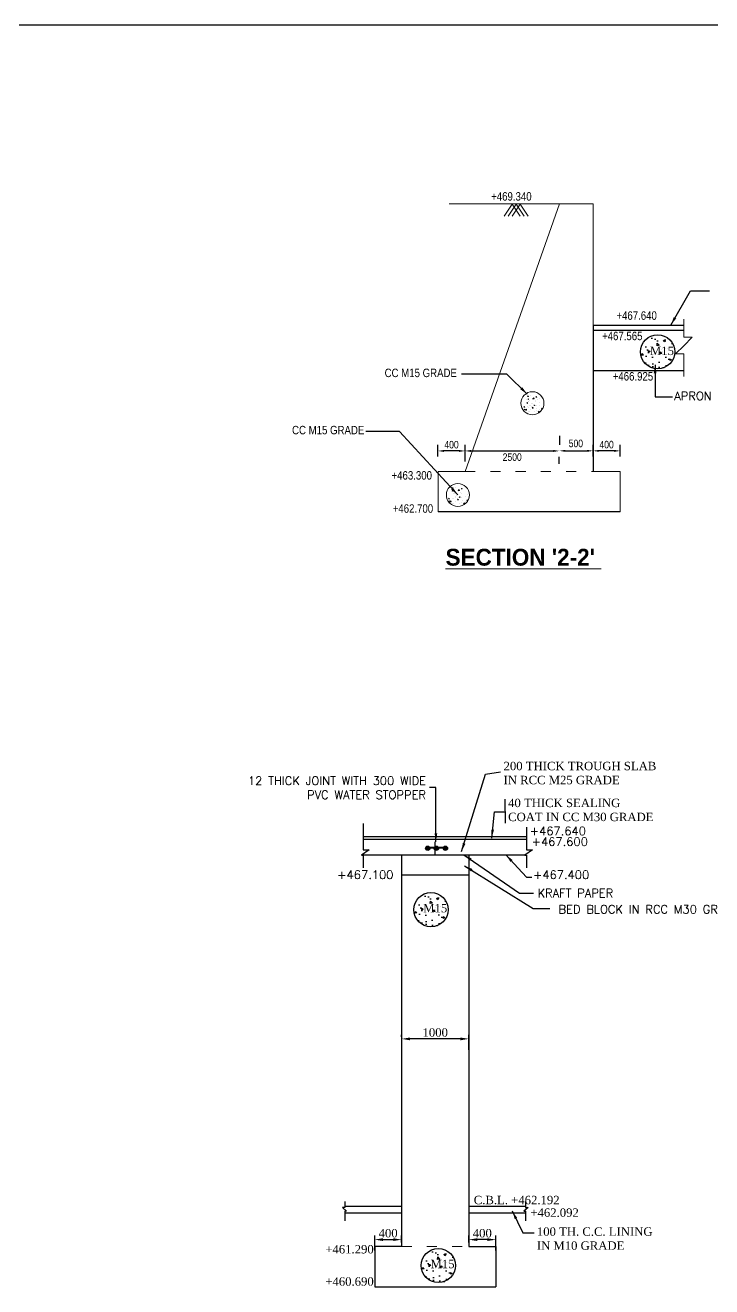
# Model space of a CAD drawing. Header units: millimetres. Extents: x 80 to 6605, y 46 to 2491.
# Drawn here: x 5754.9 to 5959, y 310.7 to 685.7 of the extents above; entities that cross this region are included whole.
import ezdxf

# ---------------------------------------------------------------- set-up
doc = ezdxf.new("R2010")
doc.units = ezdxf.units.MM
doc.linetypes.add('ACAD_ISO03W100', pattern=[30, 12, -18])
doc.layers.add('TEXT_GENERAL', color=4, linetype='Continuous')
doc.styles.add('ARIAL NARROW', font='ARIALN.TTF')
doc.styles.add('CITYBLUEPR', font='cityb___.ttf')
doc.styles.add('ROMANS', font='romans.shx', dxfattribs={"height": 2.5})
doc.styles.get("Standard").update_dxf_attribs({"font": 'times.ttf', "height": 2.5})
doc.styles.add('TNR_2.5', font='times.ttf', dxfattribs={"height": 2.5})
doc.dimstyles.new('ISO-25', dxfattribs={"dimtxt": 2.5, "dimasz": 2.5, "dimexe": 1.25, "dimexo": 0.625, "dimtad": 1, "dimlfac": 25, "dimtxsty": 'Standard', "dimcen": 2.5, "dimadec": 0, "dimazin": 0, "dimtfac": 1, "dimtmove": 0, "dimatfit": 3, "dimfxl": 1, "dimarcsym": 0})
doc.dimstyles.new('STANDARD$0', dxfattribs={"dimscale": 88.888889, "dimtxt": 0.02, "dimasz": 0.02, "dimexe": 0.1, "dimexo": 0.1, "dimgap": 0.09, "dimtad": 2, "dimtih": 1, "dimtoh": 1, "dimdec": 0, "dimzin": 1, "dimdsep": 46, "dimtxsty": 'Standard', "dimcen": 0.09, "dimadec": 0, "dimazin": 0, "dimtfac": 1, "dimtdec": 4, "dimtofl": 0, "dimtmove": 0, "dimatfit": 3, "dimfxl": 1, "dimtolj": 1, "dimtzin": 1, "dimarcsym": 0})
doc.dimstyles.new('STYLE_ESH', dxfattribs={"dimtxt": 2.5, "dimasz": 2.5, "dimexe": 1, "dimexo": 0.625, "dimtad": 0, "dimtih": 1, "dimtoh": 1, "dimdec": 0, "dimlfac": 100, "dimzin": 9, "dimdsep": 46, "dimtxsty": 'TNR_2.5', "dimcen": 2.5, "dimadec": 0, "dimazin": 2, "dimtfac": 1, "dimtdec": 0, "dimtofl": 0, "dimtmove": 2, "dimatfit": 3, "dimfxl": 1, "dimarcsym": 0})

# ---------------------------------------------------------------- blocks, each defined once
blk = doc.blocks.new('*D115')
at = {"layer": 'Defpoints', "color": 0, "transparency": 16777216}
for p in [(5877.64, 559.13), (5877.64, 553.02), (5885.69, 553.02)]:
    blk.add_point(p, dxfattribs=at)
at = {"layer": 'TEXT_GENERAL', "color": 0, "lineweight": -2, "transparency": 16777216}
for p, q in [((5877.64, 557.47), (5877.64, 560.91)), ((5883.91, 559.13), (5879.42, 559.13)), ((5885.69, 557.47), (5885.69, 560.91))]:
    blk.add_line(p, q, dxfattribs=at)
at = {"layer": 'TEXT_GENERAL', "color": 0, "transparency": 16777216}
for points in [[(5879.42, 559.43), (5879.42, 558.83), (5877.64, 559.13)], [(5883.91, 559.43), (5883.91, 558.83), (5885.69, 559.13)]]:
    blk.add_solid(points, dxfattribs=at)
at = {"layer": 'TEXT_GENERAL', "color": 0, "lineweight": 9, "transparency": 16777216, "insert": (5881.67, 560.98), "char_height": 2.222, "attachment_point": 5, "style": 'ARIAL NARROW'}
blk.add_mtext('\\A1;400', dxfattribs=at)
blk = doc.blocks.new('*D116')
at = {"layer": 'Defpoints', "color": 0, "transparency": 16777216}
for p in [(5885.69, 560.43), (5913.72, 559.79), (5913.72, 559.13)]:
    blk.add_point(p, dxfattribs=at)
at = {"layer": 'TEXT_GENERAL', "color": 0, "lineweight": -2, "transparency": 16777216}
for p, q in [((5887.47, 559.13), (5911.94, 559.13)), ((5885.69, 555.99), (5885.69, 557.35)), ((5913.72, 555.34), (5913.72, 557.35))]:
    blk.add_line(p, q, dxfattribs=at)
at = {"layer": 'TEXT_GENERAL', "color": 0, "transparency": 16777216}
for points in [[(5887.47, 559.43), (5887.47, 558.83), (5885.69, 559.13)], [(5911.94, 559.43), (5911.94, 558.83), (5913.72, 559.13)]]:
    blk.add_solid(points, dxfattribs=at)
at = {"layer": 'TEXT_GENERAL', "color": 0, "lineweight": 9, "transparency": 16777216, "insert": (5899.71, 557.28), "char_height": 2.222, "attachment_point": 5, "style": 'ARIAL NARROW'}
blk.add_mtext('\\A1;2500', dxfattribs=at)
blk = doc.blocks.new('*D117')
at = {"layer": 'Defpoints', "color": 0, "transparency": 16777216}
for p in [(5923.74, 559.16), (5923.74, 553.05), (5931.79, 553.05)]:
    blk.add_point(p, dxfattribs=at)
at = {"layer": 'TEXT_GENERAL', "color": 0, "lineweight": -2, "transparency": 16777216}
for p, q in [((5923.74, 557.5), (5923.74, 560.94)), ((5930.02, 559.16), (5925.52, 559.16)), ((5931.79, 557.5), (5931.79, 560.94))]:
    blk.add_line(p, q, dxfattribs=at)
at = {"layer": 'TEXT_GENERAL', "color": 0, "transparency": 16777216}
for points in [[(5925.52, 559.45), (5925.52, 558.86), (5923.74, 559.16)], [(5930.02, 559.45), (5930.02, 558.86), (5931.79, 559.16)]]:
    blk.add_solid(points, dxfattribs=at)
at = {"layer": 'TEXT_GENERAL', "color": 0, "lineweight": 9, "transparency": 16777216, "insert": (5927.77, 561), "char_height": 2.222, "attachment_point": 5, "style": 'ARIAL NARROW'}
blk.add_mtext('\\A1;400', dxfattribs=at)
blk = doc.blocks.new('*D114')
at = {"layer": 'Defpoints', "color": 0, "transparency": 16777216}
for p in [(5913.74, 559.17), (5923.74, 559.17), (5923.74, 559.17)]:
    blk.add_point(p, dxfattribs=at)
at = {"layer": 'TEXT_GENERAL', "color": 0, "lineweight": -2, "transparency": 16777216}
for p, q in [((5913.74, 563.61), (5913.74, 560.94)), ((5923.74, 563.61), (5923.74, 560.94)), ((5915.52, 559.17), (5921.96, 559.17))]:
    blk.add_line(p, q, dxfattribs=at)
at = {"layer": 'TEXT_GENERAL', "color": 0, "transparency": 16777216}
for points in [[(5915.52, 559.46), (5915.52, 558.87), (5913.74, 559.17)], [(5921.96, 559.46), (5921.96, 558.87), (5923.74, 559.17)]]:
    blk.add_solid(points, dxfattribs=at)
at = {"layer": 'TEXT_GENERAL', "color": 0, "lineweight": 9, "transparency": 16777216, "insert": (5918.64, 561.35), "char_height": 2.222, "attachment_point": 5, "style": 'ARIAL NARROW'}
blk.add_mtext('\\A1;500', dxfattribs=at)
blk = doc.blocks.new('*D120')
at = {"color": 0, "lineweight": -2, "transparency": 16777216}
for p, q in [((5886.82, 323.82), (5886.82, 325.96)), ((5892.32, 324.71), (5889.32, 324.71)), ((5894.82, 321.5), (5894.82, 325.96))]:
    blk.add_line(p, q, dxfattribs=at)
at = {"color": 0, "transparency": 16777216}
for points in [[(5889.32, 325.13), (5889.32, 324.3), (5886.82, 324.71)], [(5892.32, 325.13), (5892.32, 324.3), (5894.82, 324.71)]]:
    blk.add_solid(points, dxfattribs=at)
at = {"layer": 'Defpoints', "color": 0, "transparency": 16777216}
for p in [(5886.82, 324.71), (5886.82, 323.2), (5894.82, 320.87)]:
    blk.add_point(p, dxfattribs=at)
at = {"color": 0, "transparency": 16777216, "insert": (5890.82, 326.61), "char_height": 2.5, "attachment_point": 5}
blk.add_mtext('400', dxfattribs=at)
blk = doc.blocks.new('*D118')
at = {"color": 0, "lineweight": -2, "transparency": 16777216}
for p, q in [((5858.82, 321.5), (5858.82, 325.96)), ((5861.32, 324.71), (5864.32, 324.71)), ((5866.82, 323.82), (5866.82, 325.96))]:
    blk.add_line(p, q, dxfattribs=at)
at = {"color": 0, "transparency": 16777216}
for points in [[(5861.32, 325.13), (5861.32, 324.3), (5858.82, 324.71)], [(5864.32, 325.13), (5864.32, 324.3), (5866.82, 324.71)]]:
    blk.add_solid(points, dxfattribs=at)
at = {"layer": 'Defpoints', "color": 0, "transparency": 16777216}
for p in [(5866.82, 324.71), (5866.82, 323.2), (5858.82, 320.87)]:
    blk.add_point(p, dxfattribs=at)
at = {"color": 0, "transparency": 16777216, "insert": (5862.82, 326.61), "char_height": 2.5, "attachment_point": 5}
blk.add_mtext('400', dxfattribs=at)
blk = doc.blocks.new('*D121')
at = {"color": 0, "lineweight": -2, "transparency": 16777216}
for p, q in [((5866.82, 385), (5866.82, 385.63)), ((5884.32, 384.38), (5869.32, 384.38)), ((5886.82, 381.16), (5886.82, 385.63))]:
    blk.add_line(p, q, dxfattribs=at)
at = {"color": 0, "transparency": 16777216}
for points in [[(5869.32, 384.79), (5869.32, 383.96), (5866.82, 384.38)], [(5884.32, 384.79), (5884.32, 383.96), (5886.82, 384.38)]]:
    blk.add_solid(points, dxfattribs=at)
at = {"layer": 'Defpoints', "color": 0, "transparency": 16777216}
for p in [(5866.82, 384.38), (5866.82, 384.38), (5886.82, 380.54)]:
    blk.add_point(p, dxfattribs=at)
at = {"color": 0, "transparency": 16777216, "insert": (5876.82, 386.27), "char_height": 2.5, "attachment_point": 5}
blk.add_mtext('1000', dxfattribs=at)

msp = doc.modelspace()

# ---------------------------------------------------------------- hatches: boundary and pattern name
h = msp.add_hatch()
h.set_pattern_fill('AR-CONC', color=256, scale=0.03, style=0)
h.set_pattern_definition([(130, (6026.8894, 482.5558), (-5.46554, -0.47817), [0.5715, -6.2865]), (185, (6026.8894, 482.556), (1.05728, 5.7317), [0.4572, -5.0292]), (79.549, (6026.434, 482.516), (-4.40828, 5.2535), [0.4857, -5.3427]), (133.816, (6026.8894, 484.08), (-8.13237, -1.26127), [0.85725, -9.42975]), (83.3644, (6026.212, 483.975), (-7.12213, 7.42277), [0.72855, -8.01405]), (188.816, (6026.889, 484.08), (-7.12214, 7.42275), [0.6858, -7.5438]), (159, (6026.1274, 483.6988), (-4.54845, -3.06797), [0.5715, -6.2865]), (214, (6026.1274, 483.699), (-1.85406, 5.52564), [0.4572, -5.0292]), (108.5486, (6025.7484, 483.443), (-6.4025, 2.45769), [0.4857, -5.3427]), (142.5, (6026.8894, 482.5558), (-0.092658, 2.53665), [0, -4.96824, 0, -5.1054, 0, -5.04825]), (172.5, (6026.8894, 482.5558), (-2.00459, 3.005417), [0, -2.91084, 0, -4.85394, 0, -1.92405]), (212.5, (6028.5887, 482.5558), (-4.067718, -0.171862), [0, -1.905, 0, -5.9436, 0, -7.8867]), (222.5, (6029.3507, 482.5558), (-4.443875, 0.762795), [0, -2.4765, 0, -3.94716, 0, -5.6007])])
h.paths.add_polyline_path([(5938.74853, 591.46453, -0.346392158), (5944.74853, 593.36141), (5944.74853, 583.843, -0.346392158), (5938.74853, 585.73988)])
h.paths.add_polyline_path([(5944.74853, 593.36141, -0.312101352), (5948.03984, 588.6022, -0.312101352), (5944.74853, 583.843)])
h.paths.add_polyline_path([(5937.86675, 588.6022, -0.150541428), (5938.74853, 591.46453), (5938.74853, 585.73988, -0.150541428)])
for points in [[(5875.24339, 441.04139, 1), (5873.94625, 441.04139, 1)], [(5877.80262, 441.04139, 1), (5876.50548, 441.04139, 1)], [(5880.50729, 441.04139, 1), (5879.21014, 441.04139, 1)]]:
    msp.add_hatch(color=256).paths.add_polyline_path(points)
h = msp.add_hatch()
h.set_pattern_fill('AR-CONC', color=256, scale=0.03, style=0)
h.set_pattern_definition([(130, (5959.479, 316.7305), (-5.46554, -0.47817), [0.5715, -6.2865]), (185, (5959.479, 316.7305), (1.05728, 5.7317), [0.4572, -5.0292]), (79.549, (5959.024, 316.6907), (-4.40828, 5.2535), [0.4857, -5.3427]), (133.816, (5959.479, 318.2545), (-8.13237, -1.26127), [0.85725, -9.42975]), (83.3644, (5958.8015, 318.1494), (-7.12213, 7.42277), [0.72855, -8.01405]), (188.816, (5959.479, 318.2545), (-7.12214, 7.42275), [0.6858, -7.5438]), (159, (5958.717, 317.8735), (-4.54845, -3.06797), [0.5715, -6.2865]), (214, (5958.717, 317.8735), (-1.85406, 5.52564), [0.4572, -5.0292]), (108.5486, (5958.338, 317.618), (-6.4025, 2.45769), [0.4857, -5.3427]), (142.5, (5959.4792, 316.7305), (-0.092658, 2.53665), [0, -4.96824, 0, -5.1054, 0, -5.04825]), (172.5, (5959.4792, 316.7305), (-2.00459, 3.005417), [0, -2.91084, 0, -4.85394, 0, -1.92405]), (212.5, (5961.1785, 316.7305), (-4.067718, -0.171862), [0, -1.905, 0, -5.9436, 0, -7.8867]), (222.5, (5961.9405, 316.7305), (-4.443875, 0.762795), [0, -2.4765, 0, -3.94716, 0, -5.6007])])
h.paths.add_polyline_path([(5871.33832, 425.63927, -0.346392158), (5877.33832, 427.53616), (5877.33832, 418.01774, -0.346392158), (5871.33832, 419.91463)])
h.paths.add_polyline_path([(5877.33832, 427.53616, -0.312101352), (5880.62963, 422.77695, -0.312101352), (5877.33832, 418.01774)])
h.paths.add_polyline_path([(5870.45654, 422.77695, -0.150541428), (5871.33832, 425.63927), (5871.33832, 419.91463, -0.150541428)])
h = msp.add_hatch()
h.set_pattern_fill('AR-CONC', color=256, scale=0.03, style=0)
h.set_pattern_definition([(130, (5961.6654, 210.962), (-5.46554, -0.47817), [0.5715, -6.2865]), (185, (5961.6654, 210.962), (1.05728, 5.7317), [0.4572, -5.0292]), (79.549, (5961.21, 210.9223), (-4.40828, 5.2535), [0.4857, -5.3427]), (133.816, (5961.6654, 212.486), (-8.13237, -1.26127), [0.85725, -9.42975]), (83.3644, (5960.988, 212.381), (-7.12213, 7.42277), [0.72855, -8.01405]), (188.816, (5961.665, 212.486), (-7.12214, 7.42275), [0.6858, -7.5438]), (159, (5960.9034, 212.105), (-4.54845, -3.06797), [0.5715, -6.2865]), (214, (5960.9034, 212.105), (-1.85406, 5.52564), [0.4572, -5.0292]), (108.5486, (5960.5244, 211.8495), (-6.4025, 2.45769), [0.4857, -5.3427]), (142.5, (5961.6654, 210.9622), (-0.092658, 2.53665), [0, -4.96824, 0, -5.1054, 0, -5.04825]), (172.5, (5961.6654, 210.9622), (-2.00459, 3.005417), [0, -2.91084, 0, -4.85394, 0, -1.92405]), (212.5, (5963.3647, 210.9622), (-4.067718, -0.171862), [0, -1.905, 0, -5.9436, 0, -7.8867]), (222.5, (5964.1267, 210.9622), (-4.443875, 0.762795), [0, -2.4765, 0, -3.94716, 0, -5.6007])])
h.paths.add_polyline_path([(5873.52452, 319.87094, -0.346392158), (5879.52452, 321.76782), (5879.52452, 312.24941, -0.346392158), (5873.52452, 314.1463)])
h.paths.add_polyline_path([(5879.52452, 321.76782, -0.312101352), (5882.81582, 317.00862, -0.312101352), (5879.52452, 312.24941)])
h.paths.add_polyline_path([(5872.64274, 317.00862, -0.150541428), (5873.52452, 319.87094), (5873.52452, 314.1463, -0.150541428)])

# ---------------------------------------------------------------- linework, layer by layer
for p, q in [((6440.81445, 685.66503), (5550.81445, 685.66503)), ((5923.76688, 596.55304), (5950.57287, 596.55304)), ((5923.7773, 596.55304), (5923.79336, 553.05062)), ((5923.76688, 595.05304), (5950.57287, 595.05304)), ((5898.15536, 581.95749), (5884.68375, 581.90797)), ((5923.78228, 583.05166), (5950.57287, 583.05304)), ((5931.79336, 541.05631), (5877.73877, 541.02506)), ((5897.49917, 455.61143), (5897.57471, 448.51464)), ((5880.48248, 441.23459), (5873.94632, 441.23459)), ((5880.48248, 441.15131), (5873.94632, 441.15131)), ((5880.48248, 441.15131), (5873.94632, 441.15131)), ((5880.48248, 441.11131), (5873.94632, 441.11131)), ((5880.48248, 441.11131), (5873.94632, 441.11131)), ((5880.48248, 441.07131), (5873.94632, 441.07131)), ((5880.48248, 441.07131), (5873.94632, 441.07131)), ((5880.48248, 441.03131), (5873.94632, 441.03131)), ((5880.48248, 441.03131), (5873.94632, 441.03131))]:
    msp.add_line(p, q)
at = {"ltscale": 6}
for p, q in [((5855.42384, 448.35665), (5855.42384, 440.55099)), ((5903.9738, 447.29275), (5903.9738, 440.55099)), ((5855.42384, 444.4996), (5903.9738, 444.4996)), ((5855.42384, 443.6996), (5903.9738, 443.6996)), ((5876.82375, 439.0996), (5876.82375, 442.8996)), ((5857.17848, 440.55099), (5854.93198, 439.0223)), ((5854.93198, 439.0223), (5855.42384, 439.0223)), ((5855.04557, 439.0996), (5903.59554, 439.0996)), ((5855.42384, 440.55099), (5857.17848, 440.55099)), ((5855.42384, 439.0223), (5855.42384, 435.2598)), ((5866.82375, 439.0996), (5866.82375, 399.18767)), ((5866.82375, 439.0996), (5886.82375, 439.0996)), ((5886.82375, 439.0996), (5886.82375, 399.66069)), ((5905.72844, 440.55099), (5903.48195, 439.0223)), ((5903.48195, 439.0223), (5903.9738, 439.0223)), ((5903.9738, 440.55099), (5905.72844, 440.55099)), ((5903.9738, 439.0223), (5903.9738, 435.2598)), ((5866.82375, 433.0996), (5886.82375, 433.0996)), ((5866.82375, 399.18767), (5866.82375, 322.6996)), ((5886.82375, 399.66069), (5886.82375, 322.6996)), ((5849.98242, 334.30206), (5849.22407, 334.30206)), ((5849.22407, 334.30206), (5850.48797, 333.1233)), ((5849.98242, 336.07019), (5849.98242, 334.30206)), ((5849.98242, 334.6996), (5866.82375, 334.6996)), ((5886.82375, 334.6996), (5903.59554, 334.6996)), ((5904.42344, 334.30206), (5903.15953, 333.1233)), ((5903.66509, 336.07019), (5903.66509, 334.30206)), ((5903.66509, 334.30206), (5904.42344, 334.30206)), ((5850.48797, 333.1233), (5849.98242, 333.1233)), ((5849.98242, 333.1233), (5849.98242, 330.26063)), ((5849.98242, 332.6996), (5866.82375, 332.6996)), ((5886.82375, 332.6996), (5903.59554, 332.6996)), ((5903.15953, 333.1233), (5903.66509, 333.1233)), ((5903.66509, 333.1233), (5903.66509, 330.26063)), ((5858.82375, 322.6996), (5858.82375, 310.6996)), ((5866.82375, 322.6996), (5858.82375, 322.6996)), ((5886.82375, 322.6996), (5894.82375, 322.6996)), ((5894.82375, 322.6996), (5894.82375, 310.6996)), ((5858.82375, 310.6996), (5894.82375, 310.6996))]:
    msp.add_line(p, q, dxfattribs=at)
for centre, radius in [((5942.9533, 588.6022), 5.08654), ((5874.59482, 441.04139), 0.64857), ((5877.15405, 441.04139), 0.64857), ((5879.85872, 441.04139), 0.64857), ((5875.54308, 422.77695), 5.08654), ((5877.72928, 317.00862), 5.08654)]:
    msp.add_circle(centre, radius)
at = {"layer": 'TEXT_GENERAL', "color": 0, "lineweight": 9}
for p, q in [((5923.77124, 632.60304), (5880.93197, 632.60304)), ((5923.77124, 632.60304), (5880.93197, 632.60304)), ((5885.73877, 553.05044), (5913.77124, 632.60304)), ((5899.69152, 632.48607), (5897.33878, 628.88146)), ((5899.69152, 632.47675), (5897.33878, 628.87214)), ((5900.88568, 632.48607), (5898.53294, 628.88146)), ((5900.88569, 632.47675), (5898.53294, 628.87214)), ((5899.69152, 632.48607), (5902.04426, 628.88146)), ((5899.69152, 632.47675), (5902.04426, 628.87214)), ((5902.07985, 632.47675), (5899.72711, 628.87214)), ((5900.88568, 632.48607), (5903.23842, 628.88146)), ((5900.88569, 632.47675), (5903.23843, 628.87214)), ((5902.07985, 632.48607), (5904.43259, 628.88146)), ((5902.07985, 632.47675), (5904.43259, 628.87214)), ((5923.77124, 632.60304), (5923.7846, 596.55304)), ((5950.73799, 598.29952), (5950.73799, 592.94597)), ((5950.73799, 592.94597), (5953.18889, 592.94597)), ((5953.18889, 592.94597), (5950.74452, 590.39738)), ((5948.30015, 587.97585), (5950.74452, 590.39738)), ((5950.73799, 587.97585), (5948.30015, 587.97585)), ((5950.73799, 581.29497), (5950.73799, 587.97585)), ((5904.05931, 574.29598), (5904.05931, 574.29598)), ((5904.2981, 575.34567), (5904.52583, 575.32575)), ((5904.29981, 575.34589), (5904.42493, 575.495)), ((5904.32177, 574.5377), (5904.51129, 574.40987)), ((5904.32203, 574.53829), (5904.5888, 574.6407)), ((5904.52781, 575.32004), (5904.49554, 575.495)), ((5904.51158, 574.41023), (5904.58883, 574.64047)), ((5904.58642, 573.76789), (5904.58642, 573.76789)), ((5904.62307, 575.45442), (5904.62307, 575.45442)), ((5904.6462, 573.79344), (5904.6462, 573.79344)), ((5904.86739, 574.17818), (5904.86739, 574.17818)), ((5905.0911, 575.48261), (5905.0911, 575.48261)), ((5905.77599, 574.58164), (5905.77599, 574.58164)), ((5905.82118, 574.30374), (5905.82118, 574.30374)), ((5905.8756, 574.64699), (5906.17235, 574.95627)), ((5905.87644, 574.64454), (5906.21529, 574.59199)), ((5906.21468, 574.5936), (5906.17259, 574.95544)), ((5906.54617, 574.14928), (5906.54617, 574.14928)), ((5906.68006, 573.70751), (5906.68006, 573.70751)), ((5906.76868, 575.10659), (5906.99641, 575.08666)), ((5906.7704, 575.10681), (5906.95407, 575.3257)), ((5906.99838, 575.08094), (5906.95433, 575.31976)), ((5907.26415, 574.49372), (5907.26415, 574.49372)), ((5907.73219, 574.8499), (5907.73219, 574.8499)), ((5903.20066, 572.12603), (5903.42839, 572.10611)), ((5903.20239, 572.12625), (5903.38606, 572.34515)), ((5903.23427, 571.49109), (5903.42379, 571.36326)), ((5903.23454, 571.49169), (5903.50131, 571.59409)), ((5903.30953, 571.08402), (5903.30953, 571.08402)), ((5903.32108, 570.69189), (5903.32108, 570.69189)), ((5903.35586, 572.35235), (5903.35586, 572.35235)), ((5903.36958, 572.06903), (5903.36958, 572.06903)), ((5903.43036, 572.10037), (5903.38631, 572.33919)), ((5903.42408, 571.36363), (5903.50133, 571.59386)), ((5903.641, 571.27488), (5903.93775, 571.58417)), ((5903.64185, 571.27243), (5903.9807, 571.21988)), ((5903.98009, 571.2215), (5903.93799, 571.58333)), ((5904.0266, 573.28447), (5904.25433, 573.26454)), ((5904.02833, 573.28469), (5904.212, 573.50358)), ((5904.1818, 573.51078), (5904.1818, 573.51078)), ((5904.19552, 573.22746), (5904.19552, 573.22746)), ((5904.2563, 573.2588), (5904.21225, 573.49762)), ((5904.32337, 572.1946), (5904.32337, 572.1946)), ((5904.447, 570.79418), (5904.447, 570.79418)), ((5904.68927, 572.17061), (5904.68927, 572.17061)), ((5904.76405, 570.88186), (5904.76405, 570.88186)), ((5904.92674, 572.74108), (5904.92674, 572.74108)), ((5905.02621, 571.36968), (5905.02621, 571.36968)), ((5905.07254, 572.63801), (5905.07254, 572.63801)), ((5905.44953, 573.28167), (5905.44953, 573.28167)), ((5905.50416, 572.38457), (5905.50416, 572.38457)), ((5905.67123, 571.88695), (5905.89896, 571.86702)), ((5905.67297, 571.88716), (5905.85664, 572.10606)), ((5905.72966, 573.31331), (5905.72966, 573.31331)), ((5905.90093, 571.86126), (5905.85688, 572.10008)), ((5906.17333, 572.71993), (5906.36285, 572.5921)), ((5906.1736, 572.72053), (5906.25958, 572.75353)), ((5906.21867, 570.70825), (5906.21867, 570.70825)), ((5906.36314, 572.59247), (5906.41718, 572.75353)), ((5906.64902, 572.55201), (5906.64902, 572.55201)), ((5906.90807, 571.19864), (5906.90807, 571.19864)), ((5906.9606, 572.65515), (5906.9606, 572.65515)), ((5906.9824, 571.63794), (5906.9824, 571.63794)), ((5907.445, 570.64425), (5907.74175, 570.95353)), ((5907.44585, 570.64179), (5907.78469, 570.58924)), ((5907.68586, 573.58158), (5907.68586, 573.58158)), ((5907.78409, 570.59087), (5907.74199, 570.9527)), ((5907.86186, 571.32421), (5907.86186, 571.32421)), ((5907.91036, 572.70135), (5907.91036, 572.70135)), ((5908.40399, 571.64786), (5908.63172, 571.62794)), ((5908.40574, 571.64808), (5908.58941, 571.86697)), ((5885.73877, 553.04296), (5877.73877, 553.02525)), ((5877.73877, 553.04296), (5877.73877, 541.02506)), ((5931.79336, 553.05062), (5923.79336, 553.05062)), ((5931.79336, 553.05062), (5931.79336, 541.05631)), ((5881.85273, 548.08662), (5882.08046, 548.0667)), ((5881.85444, 548.08684), (5881.97956, 548.23595)), ((5882.08244, 548.06099), (5882.05017, 548.23595)), ((5882.90791, 548.22356), (5882.90791, 548.22356)), ((5883.69241, 547.38794), (5883.98917, 547.69722)), ((5884.0315, 547.33455), (5883.9894, 547.69639)), ((5884.58549, 547.84754), (5884.81322, 547.82761)), ((5884.58721, 547.84776), (5884.77089, 548.06665)), ((5884.8152, 547.82189), (5884.77115, 548.06071)), ((5880.75529, 544.86698), (5880.98302, 544.84706)), ((5880.75701, 544.8672), (5880.94069, 545.0861)), ((5880.7889, 544.23204), (5880.97842, 544.10421)), ((5880.78917, 544.23264), (5881.05594, 544.33504)), ((5880.86416, 543.82497), (5880.86416, 543.82497)), ((5880.91049, 545.0933), (5880.91049, 545.0933)), ((5880.92421, 544.80998), (5880.92421, 544.80998)), ((5880.98499, 544.84132), (5880.94093, 545.08014)), ((5880.9787, 544.10458), (5881.05596, 544.33481)), ((5881.19563, 544.01583), (5881.49238, 544.32512)), ((5881.19648, 544.01338), (5881.53532, 543.96083)), ((5881.53472, 543.96245), (5881.49262, 544.32429)), ((5881.61394, 547.03693), (5881.61394, 547.03693)), ((5881.8764, 547.27865), (5882.06592, 547.15082)), ((5881.87666, 547.27924), (5882.14343, 547.38165)), ((5881.878, 544.93555), (5881.878, 544.93555)), ((5882.06621, 547.15118), (5882.14346, 547.38142)), ((5882.14105, 546.50884), (5882.14105, 546.50884)), ((5882.24389, 544.91156), (5882.24389, 544.91156)), ((5882.46302, 546.53439), (5882.46302, 546.53439)), ((5882.68421, 546.91913), (5882.68421, 546.91913)), ((5882.74356, 545.48203), (5882.74356, 545.48203)), ((5882.84302, 544.11063), (5882.84302, 544.11063)), ((5882.88935, 545.37896), (5882.88935, 545.37896)), ((5883.26635, 546.02262), (5883.26635, 546.02262)), ((5883.32097, 545.12552), (5883.32097, 545.12552)), ((5883.48805, 544.6279), (5883.71578, 544.60797)), ((5883.48978, 544.62811), (5883.67346, 544.84701)), ((5883.54648, 546.05427), (5883.54648, 546.05427)), ((5883.59281, 547.32259), (5883.59281, 547.32259)), ((5883.638, 547.0447), (5883.638, 547.0447)), ((5883.71774, 544.60221), (5883.67369, 544.84103)), ((5883.69326, 547.38549), (5884.03211, 547.33294)), ((5883.99014, 545.46088), (5884.17966, 545.33305)), ((5883.99041, 545.46148), (5884.07639, 545.49448)), ((5884.17995, 545.33342), (5884.234, 545.49448)), ((5884.36299, 546.89023), (5884.36299, 546.89023)), ((5884.46583, 545.29296), (5884.46583, 545.29296)), ((5884.49688, 546.44846), (5884.49688, 546.44846)), ((5884.72488, 543.93959), (5884.72488, 543.93959)), ((5884.77742, 545.3961), (5884.77742, 545.3961)), ((5884.79922, 544.37889), (5884.79922, 544.37889)), ((5885.67868, 544.06516), (5885.67868, 544.06516)), ((5885.72718, 545.4423), (5885.72718, 545.4423)), ((5886.22081, 544.38881), (5886.44854, 544.36889)), ((5886.22255, 544.38903), (5886.40623, 544.60793)), ((5886.4505, 544.36311), (5886.40645, 544.60193)), ((5886.48488, 546.04874), (5886.48488, 546.04874)), ((5886.72367, 544.62281), (5886.72367, 544.62281)), ((5886.81128, 545.31017), (5886.81128, 545.31017)), ((5880.87571, 543.43284), (5880.87571, 543.43284)), ((5882.00163, 543.53513), (5882.00163, 543.53513)), ((5882.31868, 543.62281), (5882.31868, 543.62281)), ((5884.03549, 543.4492), (5884.03549, 543.4492)), ((5885.26181, 543.3852), (5885.55857, 543.69448)), ((5885.26266, 543.38274), (5885.60151, 543.33019)), ((5885.6009, 543.33182), (5885.55881, 543.69365))]:
    msp.add_line(p, q, dxfattribs=at)
at = {"layer": 'TEXT_GENERAL', "color": 0, "linetype": 'ACAD_ISO03W100', "lineweight": 9, "ltscale": 0.25}
for p, q in [((5893.77124, 632.60304), (5923.77124, 632.60304)), ((5893.77124, 632.60304), (5923.77124, 632.60304)), ((5899.77124, 632.60068), (5923.77124, 632.60471)), ((5899.77125, 632.549), (5923.77125, 632.55303)), ((5899.77125, 632.549), (5923.77125, 632.55303)), ((5923.7846, 596.55304), (5923.79336, 553.05062)), ((5885.73877, 553.04296), (5923.79336, 553.05062)), ((5866.82375, 322.6996), (5886.82375, 322.6996))]:
    msp.add_line(p, q, dxfattribs=at)
at = {"layer": 'TEXT_GENERAL', "color": 0, "lineweight": 9}
for centre in [(5905.72966, 573.31331), (5883.54648, 546.05427)]:
    msp.add_circle(centre, 3.41915, dxfattribs=at)

# ---------------------------------------------------------------- texts
at = {"style": 'ROMANS'}
for s, p in [('APRON  IN C.C. M15 GRADE', (5947.89341, 574.23086)), ('+467.640', (5904.90325, 444.92659)), ('+467.600', (5905.48319, 441.75434)), ('+467.100', (5847.6835, 431.91002)), ('+467.400', (5905.88825, 431.91002))]:
    msp.add_text(s, height=2.5, dxfattribs=at).set_placement(p)
at = {"char_height": 2.5}
for s, insert, width, attachment_point in [(' M15', (5947.80395, 590.13185), 33.227, 3), (' M15', (5880.39374, 424.48597), 33.227, 3), ('C.B.L. +462.192', (5888.28244, 337.7346), 26.0851, 1), (' +462.092', (5904.17153, 333.98782), 26.0851, 1), ('100 TH. C.C. LINING IN M10 GRADE', (5907.04199, 328.35297), 35, 1), ('+461.290', (5844.14484, 323.10755), 26.0851, 1), (' M15', (5882.57994, 318.71764), 33.227, 3), ('+460.690', (5844.14484, 313.52279), 26.0851, 1)]:
    msp.add_mtext(s, dxfattribs=dict(at, insert=insert, width=width, attachment_point=attachment_point))
at = {"char_height": 2.5, "attachment_point": 1}
for s, insert in [('200 THICK TROUGH SLAB\\PIN RCC M25 GRADE', (5897.14418, 466.73452)), ('40 THICK SEALING\\PCOAT IN CC M30 GRADE', (5898.49446, 455.76612))]:
    msp.add_mtext(s, dxfattribs=dict(at, insert=insert))
at = {"char_height": 2.5, "style": 'ROMANS'}
for s, insert, width, attachment_point in [('{\\Fsimplex.shx|c0;12\\Fsimplex.shx|c1; THICK JOINT WITH 300 WIDE PVC WATER STOPPER}', (5874.08058, 462.34364), 57.4179079, 3), ('{\\Fsimplex.shx|c0;KRAFT PAPER}', (5907.24989, 426.45032), 160.8961, 7)]:
    msp.add_mtext(s, dxfattribs=dict(at, insert=insert, width=width, attachment_point=attachment_point))
at = {"insert": (5913.47786, 421.64642), "char_height": 2.5, "attachment_point": 7, "style": 'ROMANS'}
msp.add_mtext('{\\Fsimplex|c0;BED BLOCK} {\\Fsimplex|c0;IN RCC M30} {\\Fsimplex|c0;GRADE}', dxfattribs=at)
at = {"layer": 'TEXT_GENERAL', "color": 0, "lineweight": 9}
for s, height, style, p in [('+469.340', 2.5, 'ARIAL NARROW', (5893.45574, 633.54019)), ('+467.640', 2.5, 'ARIAL NARROW', (5930.69368, 598.12104)), ('+467.565', 2.5, 'ARIAL NARROW', (5926.41772, 592.05642)), ('CC M15 GRADE', 2.5, 'ARIAL NARROW', (5861.7842, 581.08444)), ('+466.925', 2.5, 'ARIAL NARROW', (5929.59519, 580.06233)), ('CC M15 GRADE', 2.5, 'ARIAL NARROW', (5834.26174, 564.07514)), ('+463.300', 2.5, 'ARIAL NARROW', (5863.83206, 550.61882)), ('+462.700', 2.5, 'ARIAL NARROW', (5864.18422, 540.76525)), ("%%USECTION '2-2' ", 5, 'CITYBLUEPR', (5879.90113, 525.0415))]:
    msp.add_text(s, height=height, dxfattribs=dict(at, style=style)).set_placement(p)

# ---------------------------------------------------------------- dimensions: what is measured, and where the dimension line sits
at = {"ltscale": 6}
dim = msp.add_linear_dim(base=(5866.82375, 384.37766), p1=(5886.82375, 380.53632), p2=(5866.82375, 384.37766), angle=180, text='1000', dimstyle='ISO-25', override={"dimtmove": 1}, dxfattribs=at)
dim.commit()
dim.dimension.update_dxf_attribs({"geometry": '*D121', "text_midpoint": (5876.82375, 386.27429)})
dim = msp.add_linear_dim(base=(5866.82375, 324.71421), p1=(5858.82375, 320.87286), p2=(5866.82375, 323.1996), text='400', dimstyle='ISO-25', dxfattribs=at)
dim.commit()
dim.dimension.update_dxf_attribs({"geometry": '*D118', "text_midpoint": (5862.82375, 326.61084)})
dim = msp.add_linear_dim(base=(5886.82375, 324.71421), p1=(5894.82375, 320.87286), p2=(5886.82375, 323.1996), angle=180, text='400', dimstyle='ISO-25', dxfattribs=at)
dim.commit()
dim.dimension.update_dxf_attribs({"geometry": '*D120', "text_midpoint": (5890.82375, 326.61084)})
at = {"layer": 'TEXT_GENERAL', "color": 0, "lineweight": 9}
dim = msp.add_linear_dim(base=(5923.73819, 559.16549), p1=(5913.73819, 559.16549), p2=(5923.73819, 559.16549), text='500', dimstyle='STANDARD$0', override={"dimtxt": 0.025, "dimexe": 0.02, "dimexo": 0.05, "dimgap": 0.008, "dimtxsty": 'ARIAL NARROW', "dimtmove": 2}, dxfattribs=at)
dim.commit()
dim.dimension.update_dxf_attribs({"geometry": '*D114', "text_midpoint": (5918.64129, 561.34825), "dimtype": 160})
for base, p1, p2, text, picture, middle in [((5923.745, 559.15757), (5931.79336, 553.05062), (5923.745, 553.05062), '400', '*D117', (5927.76918, 561.00329)), ((5877.64271, 559.12951), (5885.69107, 553.02256), (5877.64271, 553.02256), '400', '*D115', (5881.66689, 560.97522)), ((5913.72229, 559.12951), (5885.69107, 560.43207), (5913.72229, 559.7889), '2500', '*D116', (5899.70668, 557.28379))]:
    dim = msp.add_linear_dim(base=base, p1=p1, p2=p2, text=text, dimstyle='STANDARD$0', override={"dimtxt": 0.025, "dimexe": 0.02, "dimexo": 0.05, "dimgap": 0.008, "dimtxsty": 'ARIAL NARROW', "dimtmove": 2}, dxfattribs=at)
    dim.commit()
    dim.dimension.update_dxf_attribs({"geometry": picture, "text_midpoint": middle})

# ---------------------------------------------------------------- leaders
for points, dimstyle in [([(5946.87104, 596.55304), (5952.72592, 606.72554), (5958.36397, 606.72554)], 'STYLE_ESH'), ([(5942.19002, 584.70353), (5942.24256, 575.25856), (5947.35504, 575.25856)], 'ISO-25'), ([(5883.54648, 546.05427), (5866.17565, 564.91289), (5856.20507, 564.91289)], 'STYLE_ESH'), ([(5893.63009, 444.08442), (5894.4017, 451.83654), (5897.49917, 451.83654)], 'ISO-25')]:
    msp.add_leader(points, dimstyle=dimstyle, override={"dimgap": 0.625, "dimtad": 0})
at = {"annotation_type": 0, "has_hookline": 1, "hookline_direction": 0, "text_width": 44.1186}
msp.add_leader([(5884.6778, 440.10713), (5891.74128, 463.07487), (5896.24268, 463.73473)], dimstyle='ISO-25', override={"dimgap": 0.625, "dimtad": 0}, dxfattribs=at)
msp.add_leader([(5877.02735, 442.99157), (5877.04821, 459.0747), (5875.09853, 459.0747)], dimstyle='ISO-25')
at = {"ltscale": 6}
for points in [[(5885.36691, 439.0996), (5901.8572, 427.65052), (5906.0619, 427.65052)], [(5897.83067, 439.0996), (5903.91922, 432.4361), (5905.57972, 432.4361)], [(5885.56881, 435.82959), (5905.93775, 423.17735), (5910.89235, 423.17735)]]:
    msp.add_leader(points, dimstyle='ISO-25', override={"dimgap": 0.625, "dimtad": 0}, dxfattribs=at)
at = {"ltscale": 0.5}
msp.add_leader([(5899.73421, 333.22187), (5902.91464, 326.74635), (5906.26247, 326.74635)], dimstyle='ISO-25', override={"dimgap": 0.625, "dimtad": 0}, dxfattribs=at)
at = {"layer": 'TEXT_GENERAL', "color": 0, "lineweight": 9}
msp.add_leader([(5904.19526, 575.98074), (5898.15536, 581.95749)], dimstyle='ISO-25', override={"dimgap": 0.625, "dimtad": 0}, dxfattribs=at)

doc.saveas('drawing.dxf')
